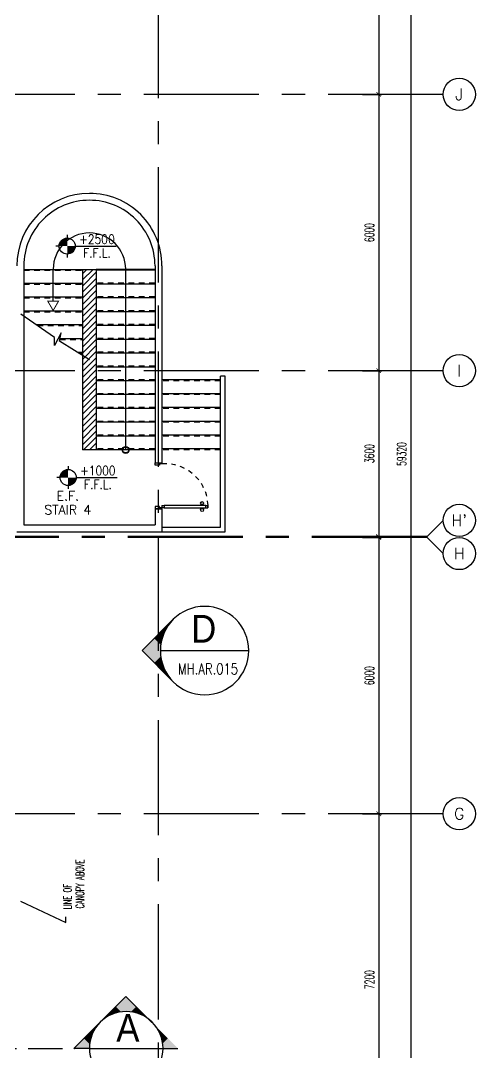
# Model space of a CAD drawing. Extents: x 417866.9 to 417960.2, y 43448 to 43538.2.
# Drawn here: x 417950.34 to 417960.22, y 43483.29 to 43505.69 of the extents above; entities that cross this region are included whole.
import ezdxf
from ezdxf.enums import TextEntityAlignment as Align

# ---------------------------------------------------------------- set-up
doc = ezdxf.new("R2010")
doc.units = 0
doc.header["$MEASUREMENT"] = 0
doc.header["$PDMODE"] = 3
doc.header["$PDSIZE"] = 0.1
for name, pattern in [('2DASHES', [1.7, 0.75, -0.25, 0.1, -0.25, 0.1, -0.25]), ('CENTERX2', [4, 2.5, -0.5, 0.5, -0.5]), ('HIDDEN', [0.375, 0.25, -0.125]), ('HIDDEN2', [0.1875, 0.125, -0.0625])]:
    doc.linetypes.add(name, pattern=pattern)
doc.layers.get('0').update_dxf_attribs({"linetype": 'CONTINUOUS'})
doc.layers.get('DEFPOINTS').update_dxf_attribs({"linetype": 'CONTINUOUS'})
for name, color, linetype in [('AX-CR', 2, 'CONTINUOUS'), ('AX-DIM', 4, 'CONTINUOUS'), ('AX-TXT', 6, 'CONTINUOUS'), ('AXES', 11, 'CENTERX2'), ('CANOPY-LN', 3, 'CONTINUOUS'), ('DOOR', 4, 'CONTINUOUS'), ('Handrail', 4, 'CONTINUOUS'), ('HAT', 8, 'CONTINUOUS'), ('Hatch', 11, 'CONTINUOUS'), ('IND-ES', 6, 'CONTINUOUS'), ('IND-ES-L', 6, '2DASHES'), ('IND-ES-TXT', 4, 'CONTINUOUS'), ('LEV-PL', 4, 'CONTINUOUS'), ('RM-NAME', 2, 'CONTINUOUS'), ('ROOF', 7, 'CONTINUOUS'), ('SEC-MRK', 7, 'CONTINUOUS'), ('STR', 5, 'CONTINUOUS'), ('TXT1', 2, 'CONTINUOUS'), ('WALL', 2, 'CONTINUOUS')]:
    doc.layers.add(name, color=color, linetype=linetype)
doc.styles.add('ROMANS', font='ROMANS.shx', dxfattribs={"width": 0.6})
doc.styles.add('S', font='ROMANS.SHX')
doc.styles.add('S5', font='simplex.shx', dxfattribs={"width": 0.77})
doc.styles.add('TTXT', font='swisse.ttf', dxfattribs={"width": 0.6})
doc.dimstyles.new('STANDARD in', dxfattribs={"dimtxt": 0.2, "dimasz": 0.1, "dimexe": 0.07, "dimexo": 0.05, "dimgap": 0.1, "dimtad": 1, "dimdec": 0, "dimlfac": 1000, "dimzin": 0, "dimdsep": 46, "dimtxsty": 'ROMANS', "dimblk": 'ARCHTICK', "dimcen": 0.05, "dimdle": 0.05, "dimclrd": 4, "dimclre": 4, "dimclrt": 2, "dimadec": 0, "dimazin": 0, "dimtfac": 1, "dimtdec": 0, "dimtmove": 2, "dimatfit": 3, "dimfxl": 0, "dimtolj": 1, "dimtzin": 0, "dimarcsym": 0})

# ---------------------------------------------------------------- blocks, each defined once
blk = doc.blocks.new('_ARCHTICK')
at = {"color": 0, "linetype": 'ByBlock', "const_width": 0.15}
blk.add_lwpolyline([(-0.5, -0.5), (0.5, 0.5)], dxfattribs=at)
blk = doc.blocks.new('*D142')
at = {"layer": 'AX-DIM', "color": 4, "lineweight": -2}
for p, q in [((417958.819, 43525.994), (417958.819, 43466.574)), ((417948.237, 43525.944), (417958.889, 43525.944)), ((417948.237, 43466.624), (417958.889, 43466.624))]:
    blk.add_line(p, q, dxfattribs=at)
at = {"layer": 'DEFPOINTS', "color": 0}
for p in [(417948.187, 43525.944), (417948.187, 43466.624), (417958.819, 43466.624)]:
    blk.add_point(p, dxfattribs=at)
at = {"layer": 'AX-DIM', "color": 4, "lineweight": -2, "xscale": 0.1, "yscale": 0.1, "zscale": 0.1}
for p, rotation in [((417958.819, 43525.944), 90), ((417958.819, 43466.624), 270)]:
    blk.add_blockref('_ARCHTICK', p, dxfattribs=dict(at, rotation=rotation))
at = {"layer": 'AX-DIM', "color": 2, "insert": (417958.619, 43496.284), "char_height": 0.2, "attachment_point": 5, "rotation": 90, "style": 'ROMANS'}
blk.add_mtext('\\A1;59320', dxfattribs=at)
blk = doc.blocks.new('LEV1')
at = {"layer": 'LEV-PL'}
for p, q in [((0, 245), (0, 175)), ((-175, 0), (-245, 0)), ((175, 0), (1061, 0)), ((0, -175), (0, -245))]:
    blk.add_line(p, q, dxfattribs=at)
at = {"layer": 'LEV-PL', "const_width": 175}
for points in [[(-88, 0, -0.414214), (0, 88, -1)], [(88, 0, -0.414214), (0, -88, -1)]]:
    blk.add_lwpolyline(points, format="xyb", dxfattribs=at)
at = {"layer": 'LEV-PL'}
blk.add_circle((0, 0), 175, dxfattribs=at)
at = {"layer": 'LEV-PL', "color": 4, "style": 'S', "width": 0.85}
for tag, p in [('+0000', (646, 50)), ('F.F.L.', (646, -250))]:
    blk.add_attdef(tag, text='', height=200, dxfattribs=at).set_placement(p, align=Align.CENTER)
blk = doc.blocks.new('*D147')
at = {"layer": 'AX-DIM', "color": 4, "lineweight": -2}
for p, q in [((417957.769, 43498.094), (417958.189, 43498.094)), ((417958.119, 43498.144), (417958.119, 43494.444)), ((417957.769, 43494.494), (417958.189, 43494.494))]:
    blk.add_line(p, q, dxfattribs=at)
at = {"layer": 'DEFPOINTS', "color": 0}
for p in [(417957.719, 43498.094), (417957.719, 43494.494), (417958.119, 43494.494)]:
    blk.add_point(p, dxfattribs=at)
at = {"layer": 'AX-DIM', "color": 4, "lineweight": -2, "xscale": 0.1, "yscale": 0.1, "zscale": 0.1}
for p, rotation in [((417958.119, 43498.094), 90), ((417958.119, 43494.494), 270)]:
    blk.add_blockref('_ARCHTICK', p, dxfattribs=dict(at, rotation=rotation))
at = {"layer": 'AX-DIM', "color": 2, "insert": (417957.919, 43496.294), "char_height": 0.2, "attachment_point": 5, "rotation": 90, "style": 'ROMANS'}
blk.add_mtext('\\A1;3600', dxfattribs=at)
blk = doc.blocks.new('*D148')
at = {"layer": 'AX-DIM', "color": 4, "lineweight": -2}
for p, q in [((417957.769, 43488.474), (417958.189, 43488.474)), ((417958.119, 43488.524), (417958.119, 43481.224)), ((417957.769, 43481.274), (417958.189, 43481.274))]:
    blk.add_line(p, q, dxfattribs=at)
at = {"layer": 'DEFPOINTS', "color": 0}
for p in [(417957.719, 43488.474), (417957.719, 43481.274), (417958.119, 43481.274)]:
    blk.add_point(p, dxfattribs=at)
at = {"layer": 'AX-DIM', "color": 4, "lineweight": -2, "xscale": 0.1, "yscale": 0.1, "zscale": 0.1}
for p, rotation in [((417958.119, 43488.474), 90), ((417958.119, 43481.274), 270)]:
    blk.add_blockref('_ARCHTICK', p, dxfattribs=dict(at, rotation=rotation))
at = {"layer": 'AX-DIM', "color": 2, "insert": (417957.919, 43484.874), "char_height": 0.2, "attachment_point": 5, "rotation": 90, "style": 'ROMANS'}
blk.add_mtext('\\A1;7200', dxfattribs=at)
blk = doc.blocks.new('AXR')
at = {"layer": 'AX-CR'}
blk.add_circle((350, 0), 350, dxfattribs=at)
at = {"layer": 'AX-TXT', "style": 'ROMANS'}
blk.add_attdef('AX', text='', height=250, dxfattribs=at).set_placement((350, 0), align=Align.MIDDLE)
blk = doc.blocks.new('*D151')
at = {"layer": 'AX-DIM', "color": 4, "lineweight": -2}
for p, q in [((417957.769, 43494.474), (417958.189, 43494.474)), ((417958.119, 43494.524), (417958.119, 43488.424)), ((417957.769, 43488.474), (417958.189, 43488.474))]:
    blk.add_line(p, q, dxfattribs=at)
at = {"layer": 'DEFPOINTS', "color": 0}
for p in [(417957.719, 43494.474), (417957.719, 43488.474), (417958.119, 43488.474)]:
    blk.add_point(p, dxfattribs=at)
at = {"layer": 'AX-DIM', "color": 4, "lineweight": -2, "xscale": 0.1, "yscale": 0.1, "zscale": 0.1}
for p, rotation in [((417958.119, 43494.474), 90), ((417958.119, 43488.474), 270)]:
    blk.add_blockref('_ARCHTICK', p, dxfattribs=dict(at, rotation=rotation))
at = {"layer": 'AX-DIM', "color": 2, "insert": (417957.919, 43491.474), "char_height": 0.2, "attachment_point": 5, "rotation": 90, "style": 'ROMANS'}
blk.add_mtext('\\A1;6000', dxfattribs=at)
blk = doc.blocks.new('*D152')
at = {"layer": 'AX-DIM', "color": 4, "lineweight": -2}
for p, q in [((417957.769, 43511.294), (417958.189, 43511.294)), ((417958.119, 43511.344), (417958.119, 43504.044)), ((417957.769, 43504.094), (417958.189, 43504.094))]:
    blk.add_line(p, q, dxfattribs=at)
at = {"layer": 'DEFPOINTS', "color": 0}
for p in [(417957.719, 43511.294), (417957.719, 43504.094), (417958.119, 43504.094)]:
    blk.add_point(p, dxfattribs=at)
at = {"layer": 'AX-DIM', "color": 4, "lineweight": -2, "xscale": 0.1, "yscale": 0.1, "zscale": 0.1}
for p, rotation in [((417958.119, 43511.294), 90), ((417958.119, 43504.094), 270)]:
    blk.add_blockref('_ARCHTICK', p, dxfattribs=dict(at, rotation=rotation))
at = {"layer": 'AX-DIM', "color": 2, "insert": (417957.919, 43507.694), "char_height": 0.2, "attachment_point": 5, "rotation": 90, "style": 'ROMANS'}
blk.add_mtext('\\A1;7200', dxfattribs=at)
blk = doc.blocks.new('*D153')
at = {"layer": 'AX-DIM', "color": 4, "lineweight": -2}
for p, q in [((417957.769, 43504.094), (417958.189, 43504.094)), ((417958.119, 43504.144), (417958.119, 43498.044)), ((417957.769, 43498.094), (417958.189, 43498.094))]:
    blk.add_line(p, q, dxfattribs=at)
at = {"layer": 'DEFPOINTS', "color": 0}
for p in [(417957.719, 43504.094), (417957.719, 43498.094), (417958.119, 43498.094)]:
    blk.add_point(p, dxfattribs=at)
at = {"layer": 'AX-DIM', "color": 4, "lineweight": -2, "xscale": 0.1, "yscale": 0.1, "zscale": 0.1}
for p, rotation in [((417958.119, 43504.094), 90), ((417958.119, 43498.094), 270)]:
    blk.add_blockref('_ARCHTICK', p, dxfattribs=dict(at, rotation=rotation))
at = {"layer": 'AX-DIM', "color": 2, "insert": (417957.919, 43501.094), "char_height": 0.2, "attachment_point": 5, "rotation": 90, "style": 'ROMANS'}
blk.add_mtext('\\A1;6000', dxfattribs=at)
blk = doc.blocks.new('STL-DR')
at = {"layer": 'DOOR', "color": 0, "linetype": 'ByBlock'}
for p, q in [((50, 0), (0, 0)), ((0, -150), (0, 0)), ((50, -100), (50, 0)), ((0, -150), (25, -150)), ((25, -100), (50, -100)), ((25, -150), (25, -100)), ((75, -150), (25, -150)), ((25, -200), (25, -150)), ((75, -200), (25, -200)), ((75, -150), (75, -200)), ((950, -100), (950, 0)), ((950, 0), (1000, 0)), ((975, -100), (950, -100)), ((975, -150), (975, -100)), ((1000, -150), (975, -150)), ((1000, 0), (1000, -150)), ((18, -990), (9, -990)), ((9, -1055), (9, -990)), ((18, -1055), (9, -1055)), ((18, -978), (18, -1068)), ((25, -978), (18, -978)), ((18, -1055), (18, -990)), ((25, -1068), (18, -1068)), ((25, -1100), (75, -1100)), ((25, -1100), (25, -1150)), ((75, -978), (82, -978)), ((75, -1068), (82, -1068)), ((75, -1100), (75, -1150)), ((82, -978), (82, -1068)), ((82, -990), (91, -990)), ((82, -1055), (82, -990)), ((82, -1055), (91, -1055)), ((91, -1055), (91, -990)), ((25, -1150), (75, -1150)), ((75, -1150), (25, -1150))]:
    blk.add_line(p, q, dxfattribs=at)
at = {"layer": 'DOOR', "linetype": 'ByBlock'}
for p, q in [((25, -200), (25, -1100)), ((75, -1100), (75, -200))]:
    blk.add_line(p, q, dxfattribs=at)
at = {"layer": 'DOOR', "color": 0, "linetype": 'ByBlock'}
for centre in [(-24, -1023), (124, -1023)]:
    blk.add_circle(centre, 32.4, dxfattribs=at)
at = {"layer": 'DOOR', "linetype": 'HIDDEN', "ltscale": 0.5}
blk.add_arc((50, -223), 928, 271.544, 4.4816, dxfattribs=at)
at = {"layer": 'WALL'}
for p, q in [((0, 0), (0, -150)), ((0, 0), (0, -150)), ((1000, 0), (1000, -150))]:
    blk.add_line(p, q, dxfattribs=at)
blk = doc.blocks.new('AR2-SC')
at = {"layer": 'IND-ES'}
for p, q in [((0, 1131), (-566, 566)), ((0, 1131), (1131, 0)), ((-800, 0), (-1131, 0)), ((800, 0), (1131, 0))]:
    blk.add_line(p, q, dxfattribs=at)
for points in [[(0, 800), (0, 1131), (-104, 793), (-221, 910)], [(0, 800), (0, 1131), (104, 793), (221, 910)], [(-104, 793), (-221, 910), (-207, 773), (-283, 849)], [(104, 793), (221, 910), (207, 773), (283, 849)], [(-400, 693), (-419, 712), (-487, 634), (-492, 640)], [(-306, 739), (-349, 782), (-400, 693), (-419, 712)], [(-207, 773), (-283, 849), (-306, 739), (-349, 782)], [(207, 773), (283, 849), (306, 739), (349, 782)], [(306, 739), (349, 782), (400, 693), (419, 712)], [(400, 693), (419, 712), (487, 634), (492, 640)], [(-693, 400), (-712, 419), (-634, 487), (-640, 492)], [(-640, 492), (-634, 487), (-566, 566)], [(-492, 640), (-487, 634), (-566, 566)], [(492, 640), (487, 634), (566, 566)], [(640, 492), (634, 487), (566, 566)], [(693, 400), (712, 419), (634, 487), (640, 492)], [(-793, 104), (-910, 221), (-773, 207), (-849, 283)], [(-773, 207), (-849, 283), (-739, 306), (-782, 349)], [(-739, 306), (-782, 349), (-693, 400), (-712, 419)], [(739, 306), (782, 349), (693, 400), (712, 419)], [(773, 207), (849, 283), (739, 306), (782, 349)], [(793, 104), (910, 221), (773, 207), (849, 283)], [(-800, 0), (-1131, 0), (-793, 104), (-910, 221)], [(800, 0), (1131, 0), (793, 104), (910, 221)]]:
    blk.add_solid(points, dxfattribs=at)
blk = doc.blocks.new('AR1-EL')
at = {"layer": 'IND-ES'}
for q in [(-566, 566), (566, 566)]:
    blk.add_line((0, 1131), q, dxfattribs=at)
for points in [[(0, 800), (0, 1131), (-104, 793), (-221, 910)], [(0, 800), (0, 1131), (104, 793), (221, 910)], [(-306, 739), (-349, 782), (-400, 693), (-419, 712)], [(-207, 773), (-283, 849), (-306, 739), (-349, 782)], [(-104, 793), (-221, 910), (-207, 773), (-283, 849)], [(104, 793), (221, 910), (207, 773), (283, 849)], [(207, 773), (283, 849), (306, 739), (349, 782)], [(306, 739), (349, 782), (400, 693), (419, 712)], [(-492, 640), (-487, 634), (-566, 566)], [(-400, 693), (-419, 712), (-487, 634), (-492, 640)], [(400, 693), (419, 712), (487, 634), (492, 640)], [(492, 640), (487, 634), (566, 566)]]:
    blk.add_solid(points, dxfattribs=at)

msp = doc.modelspace()

# ---------------------------------------------------------------- hatches: boundary and pattern name
at = {"layer": 'Hatch'}
h = msp.add_hatch(dxfattribs=at)
h.set_pattern_fill('ANSI31', color=256, scale=0.75, style=0)
h.set_pattern_definition([(45, (0, 0), (-0.066291260736, 0.066291260736), [])])
h.paths.add_polyline_path([(417951.9866, 43500.2945), (417951.6866, 43500.2945), (417951.6866, 43498.0943), (417951.9866, 43498.0943)])
h.paths.add_polyline_path([(417951.9866, 43498.0943), (417951.6866, 43498.0943), (417951.6866, 43496.3745), (417951.9866, 43496.3745)])

# ---------------------------------------------------------------- linework, layer by layer
msp.add_lwpolyline([(417951.8406, 43498.3286), (417951.1853, 43498.7377), (417951.2204, 43498.9131), (417951.08, 43498.6442), (417951.08, 43498.8145), (417950.3487, 43499.3223)])
at = {"layer": 'AXES'}
for p, q in [((417953.3366, 43460.01), (417953.3366, 43537.5491)), ((417959.5194, 43504.0943), (417889.6966, 43504.0943)), ((417959.5194, 43498.0943), (417889.6966, 43498.0943)), ((417959.1694, 43494.4943), (417959.5194, 43494.8443)), ((417959.1694, 43494.4943), (417889.6966, 43494.4943)), ((417959.1694, 43494.4743), (417889.6966, 43494.4743)), ((417959.1694, 43494.4743), (417959.5194, 43494.1243)), ((417959.5194, 43488.4743), (417889.6966, 43488.4743))]:
    msp.add_line(p, q, dxfattribs=at)
at = {"layer": 'Handrail'}
for p, q in [((417954.6866, 43494.6943), (417954.6866, 43497.9785)), ((417954.7866, 43497.9785), (417954.6866, 43497.9785)), ((417954.7866, 43494.5943), (417954.7866, 43497.9785)), ((417953.4116, 43494.6943), (417954.6866, 43494.6943)), ((417953.4116, 43494.5943), (417954.7866, 43494.5943))]:
    msp.add_line(p, q, dxfattribs=at)
at = {"layer": 'IND-ES'}
for p, q in [((417953.3777, 43492.0172), (417955.2977, 43492.0172)), ((417953.3777, 43492.0172), (417955.2977, 43492.0172)), ((417951.8353, 43483.3811), (417953.4353, 43483.3811))]:
    msp.add_line(p, q, dxfattribs=at)
at = {"layer": 'IND-ES', "extrusion": (0, 0, -1)}
msp.add_ellipse((417952.6353, 43483.3811), major_axis=(-0.8, 0.0001), ratio=0.9999999, start_param=-0.0000763, end_param=6.283109, dxfattribs=at)
at = {"layer": 'IND-ES-L'}
msp.add_line((417945.4054, 43483.3754), (417951.5097, 43483.3754), dxfattribs=at)
at = {"layer": 'IND-ES-L', "linetype": 'ByBlock', "extrusion": (0, 0, -1)}
msp.add_ellipse((417954.3377, 43492.0172), major_axis=(-0.0001, -0.96), ratio=0.9999999, start_param=-0.0000763, end_param=6.283109, dxfattribs=at)
at = {"layer": 'ROOF'}
for p, q in [((417951.6866, 43500.2945), (417951.6866, 43496.3745)), ((417951.6866, 43500.2945), (417951.9866, 43500.2945)), ((417951.9866, 43500.2945), (417951.9866, 43496.3745)), ((417951.9866, 43496.3745), (417951.6866, 43496.3745))]:
    msp.add_line(p, q, dxfattribs=at)
at = {"layer": 'STR'}
for p, q in [((417950.4116, 43500.2945), (417951.6866, 43500.2945)), ((417951.0491, 43499.6014), (417951.0491, 43500.297)), ((417953.2616, 43500.2945), (417951.9866, 43500.2945)), ((417953.2616, 43500.2745), (417951.9866, 43500.2745)), ((417952.6241, 43496.3745), (417952.6241, 43500.297)), ((417950.4116, 43499.9945), (417951.6866, 43499.9945)), ((417953.2616, 43499.9745), (417951.9866, 43499.9745)), ((417950.4116, 43499.6945), (417951.6866, 43499.6945)), ((417953.2616, 43499.6745), (417951.9866, 43499.6745)), ((417950.4116, 43499.3945), (417951.6866, 43499.3945)), ((417953.2616, 43499.3745), (417951.9866, 43499.3745)), ((417950.6767, 43499.0945), (417951.6866, 43499.0945)), ((417953.2616, 43499.0745), (417951.9866, 43499.0745)), ((417951.1967, 43498.7945), (417951.6866, 43498.7945)), ((417953.2616, 43498.7745), (417951.9866, 43498.7745)), ((417951.5748, 43498.4945), (417951.6866, 43498.4945)), ((417951.6069, 43498.4745), (417951.6866, 43498.4745)), ((417953.2616, 43498.4745), (417951.9866, 43498.4745)), ((417953.2616, 43498.1745), (417951.9866, 43498.1745)), ((417953.2616, 43497.8745), (417951.9866, 43497.8745)), ((417954.6866, 43497.8945), (417953.4116, 43497.8945)), ((417953.2616, 43497.5745), (417951.9866, 43497.5745)), ((417954.6866, 43497.5945), (417953.4116, 43497.5945)), ((417954.6866, 43497.2945), (417953.4116, 43497.2945)), ((417953.2616, 43497.2745), (417951.9866, 43497.2745)), ((417953.2616, 43496.9745), (417951.9866, 43496.9745)), ((417954.6866, 43496.9945), (417953.4116, 43496.9945)), ((417953.2616, 43496.6745), (417951.9866, 43496.6745)), ((417954.6866, 43496.6945), (417953.4116, 43496.6945)), ((417954.6866, 43496.3945), (417953.4116, 43496.3945)), ((417953.2616, 43496.3745), (417951.9866, 43496.3745))]:
    msp.add_line(p, q, dxfattribs=at)
at = {"layer": 'STR', "linetype": 'HIDDEN2'}
for p, q in [((417950.4116, 43500.2745), (417951.6866, 43500.2745)), ((417953.2616, 43500.2945), (417951.9866, 43500.2945)), ((417953.2616, 43500.2745), (417951.9866, 43500.2745)), ((417950.4116, 43499.9745), (417951.6866, 43499.9745)), ((417953.2616, 43499.9945), (417951.9866, 43499.9945)), ((417950.4116, 43499.6745), (417951.6866, 43499.6745)), ((417953.2616, 43499.6945), (417951.9866, 43499.6945)), ((417950.4116, 43499.3745), (417951.6866, 43499.3745)), ((417953.2616, 43499.3945), (417951.9866, 43499.3945)), ((417950.7055, 43499.0745), (417951.6866, 43499.0745)), ((417953.2616, 43499.0945), (417951.9866, 43499.0945)), ((417951.1927, 43498.7745), (417951.6866, 43498.7745)), ((417953.2616, 43498.7945), (417951.9866, 43498.7945)), ((417951.5748, 43498.4945), (417951.6866, 43498.4945)), ((417951.6069, 43498.4745), (417951.6866, 43498.4745)), ((417953.2616, 43498.4945), (417951.9866, 43498.4945)), ((417953.2616, 43498.1945), (417951.9866, 43498.1945)), ((417953.2616, 43497.8945), (417951.9866, 43497.8945)), ((417954.6866, 43497.8745), (417953.4116, 43497.8745)), ((417953.2616, 43497.5945), (417951.9866, 43497.5945)), ((417954.6866, 43497.5745), (417953.4116, 43497.5745)), ((417953.2616, 43497.2945), (417951.9866, 43497.2945)), ((417954.6866, 43497.2745), (417953.4116, 43497.2745)), ((417953.2616, 43496.9945), (417951.9866, 43496.9945)), ((417954.6866, 43496.9745), (417953.4116, 43496.9745)), ((417953.2616, 43496.6945), (417951.9866, 43496.6945)), ((417954.6866, 43496.6745), (417953.4116, 43496.6745)), ((417953.2616, 43496.3945), (417951.9866, 43496.3945)), ((417954.6866, 43496.3745), (417953.4116, 43496.3745))]:
    msp.add_line(p, q, dxfattribs=at)
at = {"layer": 'STR', "const_width": 0.0215}
msp.add_lwpolyline([(417951.1646, 43499.6014), (417950.9336, 43499.6014), (417951.0491, 43499.4014)], close=True, dxfattribs=at)
at = {"layer": 'STR'}
for radius in [0.075, 0.065]:
    msp.add_circle((417952.6241, 43496.3745), radius, dxfattribs=at)
msp.add_arc((417951.8366, 43500.297), 0.7875, 0, 180, dxfattribs=at)
at = {"layer": 'WALL'}
for p, q in [((417950.4116, 43500.3699), (417950.4116, 43494.7443)), ((417953.2616, 43500.3699), (417953.2616, 43496.0943)), ((417953.4116, 43500.3699), (417953.4116, 43496.0943)), ((417953.2616, 43495.0943), (417953.2616, 43494.7443)), ((417953.4116, 43495.0943), (417953.4116, 43494.5943)), ((417950.2616, 43494.5943), (417953.4116, 43494.5943)), ((417950.4116, 43494.7443), (417953.2616, 43494.7443))]:
    msp.add_line(p, q, dxfattribs=at)
for radius, start, end in [(1.575, 90, 180), (1.425, 90, 180.00002), (1.575, 359.99997, 90), (1.425, 359.99997, 90)]:
    msp.add_arc((417951.8366, 43500.3699), radius, start, end, dxfattribs=at)

# ---------------------------------------------------------------- block references
at = {"layer": 'AXES', "xscale": 0.001000000047497451, "yscale": 0.0009999999892897904, "zscale": 0.001}
for p, values in [((417959.5194, 43504.0943), {'AX': 'J'}), ((417959.5194, 43498.0943), {'AX': 'I'}), ((417959.5194, 43494.8443), {'AX': "H'"}), ((417959.5194, 43494.1243), {'AX': 'H'}), ((417959.5194, 43488.4743), {'AX': 'G'})]:
    msp.add_blockref('AXR', p, dxfattribs=at).add_auto_attribs(values)
at = {"layer": 'HAT', "xscale": 0.001000000047497451, "yscale": 0.0009999999892897904, "zscale": 0.001}
for p, values in [((417951.3539, 43500.7995), {'F.F.L.': 'F.F.L.', '+0000': '+2500'}), ((417951.3748, 43495.7753), {'F.F.L.': 'F.F.L.', '+0000': '+1000'})]:
    msp.add_blockref('LEV1', p, dxfattribs=at).add_auto_attribs(values)
at = {"layer": 'ROOF', "xscale": 0.0009999999892897904, "yscale": 0.0009999999892897904, "zscale": 0.001, "rotation": 90}
msp.add_blockref('STL-DR', (417953.2616, 43495.0943), dxfattribs=at)
at = {"layer": 'SEC-MRK', "color": 1, "zscale": 0.0012, "rotation": 90}
for xscale, yscale in [(-0.001200000056996942, 0.001199999984237365), (-0.001199999984237365, 0.001199999998789281)]:
    msp.add_blockref('AR1-EL', (417954.3377, 43492.0172), dxfattribs=dict(at, xscale=xscale, yscale=yscale))
at = {"layer": 'SEC-MRK', "color": 1, "xscale": -0.001000000047497451, "yscale": 0.0009999999892897904, "zscale": 0.001}
msp.add_blockref('AR2-SC', (417952.6295, 43483.3754), dxfattribs=at)

# ---------------------------------------------------------------- texts
at = {"layer": 'CANOPY-LN', "color": 4, "char_height": 0.175, "attachment_point": 6, "rotation": 90, "style": 'ROMANS'}
for s, insert in [('CANOPY ABOVE', (417951.6317, 43487.4798)), ('LINE OF ', (417951.358, 43486.9478))]:
    msp.add_mtext(s, dxfattribs=dict(at, insert=insert))
at = {"layer": 'IND-ES-TXT', "color": 2, "style": 'S5', "width": 0.77}
msp.add_attdef('MH.AR.015', text='AR02', height=0.24, dxfattribs=at).set_placement((417954.4126, 43491.6201), align=Align.MIDDLE)
at = {"layer": 'RM-NAME', "style": 'ROMANS'}
for s, p in [('E.F.', (417951.3669, 43495.3751)), ('STAIR 4', (417951.3669, 43495.0751))]:
    msp.add_text(s, height=0.2, dxfattribs=at).set_placement(p, align=Align.MIDDLE)
at = {"layer": 'TXT1', "color": 6, "style": 'TTXT', "width": 0.9}
for tag, p in [('D', (417954.3191, 43492.1906)), ('A', (417952.6723, 43483.5257))]:
    msp.add_attdef(tag, text='C', height=0.6018, dxfattribs=at).set_placement(p, align=Align.CENTER)

# ---------------------------------------------------------------- dimensions: what is measured, and where the dimension line sits
at = {"layer": 'AX-DIM'}
for base, p1, p2, picture, middle in [((417958.8194, 43466.6243), (417948.1866, 43525.9443), (417948.1866, 43466.6243), '*D142', (417958.6194, 43496.2843)), ((417958.1194, 43504.0943), (417957.7194, 43511.2943), (417957.7194, 43504.0943), '*D152', (417957.9194, 43507.6943)), ((417958.1194, 43498.0943), (417957.7194, 43504.0943), (417957.7194, 43498.0943), '*D153', (417957.9194, 43501.0943)), ((417958.1194, 43494.4943), (417957.7194, 43498.0943), (417957.7194, 43494.4943), '*D147', (417957.9194, 43496.2943)), ((417958.1194, 43488.4743), (417957.7194, 43494.4743), (417957.7194, 43488.4743), '*D151', (417957.9194, 43491.4743)), ((417958.1194, 43481.2743), (417957.7194, 43488.4743), (417957.7194, 43481.2743), '*D148', (417957.9194, 43484.8743))]:
    dim = msp.add_linear_dim(base=base, p1=p1, p2=p2, angle=270, dimstyle='STANDARD in', dxfattribs=at)
    dim.commit()
    dim.dimension.update_dxf_attribs({"geometry": picture, "text_midpoint": middle})

# ---------------------------------------------------------------- leaders
at = {"layer": 'CANOPY-LN', "color": 8}
msp.add_leader([(417950.3366, 43486.5764), (417951.3272, 43486.1149), (417951.3272, 43486.2398)], dimstyle='STANDARD in', dxfattribs=at)

doc.saveas('drawing.dxf')
